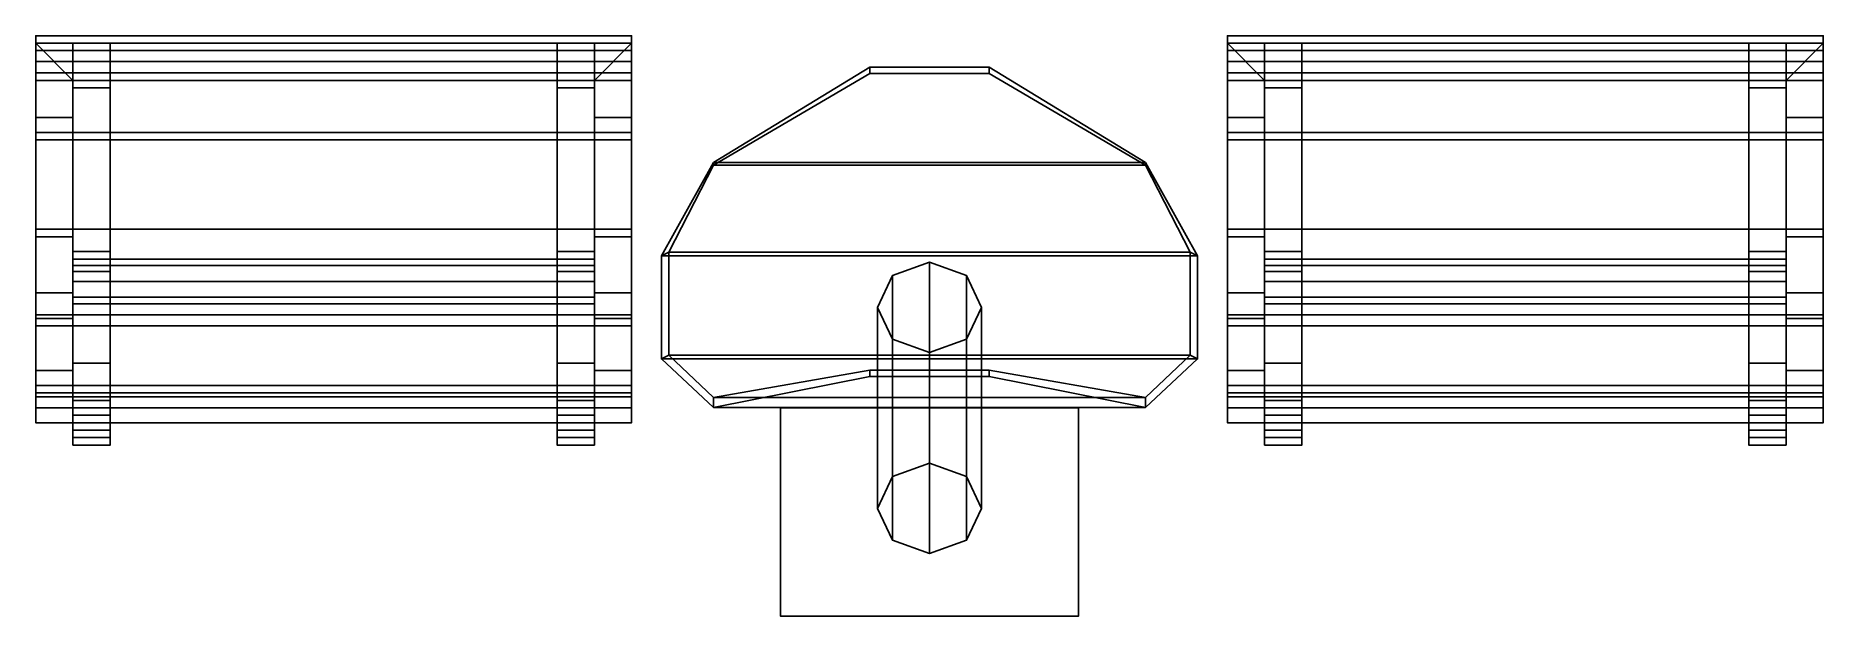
# Model space of a CAD drawing. Extents: x -1.2 to 1.2, y -0.14 to 0.64.
import ezdxf

# ---------------------------------------------------------------- set-up
doc = ezdxf.new("R2010")
doc.units = 0
doc.layers.get('0').update_dxf_attribs({"linetype": 'CONTINUOUS'})

msp = doc.modelspace()

# ---------------------------------------------------------------- linework, layer by layer
for points in [[(-1.2, 0.6052, 0.8), (-1.2, 0.64, 0.93), (-0.4, 0.64, 0.93), (-0.4, 0.6052, 0.8)], [(-1.2, 0.64, 0.93), (-1.2, 0.62, 0.93), (-0.4, 0.62, 0.93), (-0.4, 0.64, 0.93)], [(-1.2, 0.59, 0.815), (-1.2, 0.62, 0.93), (-1.2, 0.64, 0.93), (-1.2, 0.6052, 0.8)], [(-1.15, 0.35, 0.1), (-1.15, 0.3233, 0.1338), (-1.15, 0.57, 0.76), (-1.15, 0.63, 0.8)], [(-1.1, 0.63, 0.8), (-1.1, 0.35, 0.1), (-1.15, 0.35, 0.1), (-1.15, 0.63, 0.8)], [(-1.15, 0.63, 0.8), (-1.15, 0.57, 0.76), (-1.15, 0.63, 0.89)], [(-1.15, 0.63, 0.89), (-1.15, 0.57, 0.76), (-1.1, 0.57, 0.76), (-1.1, 0.63, 0.89)], [(-1.1, 0.63, 0.89), (-1.1, 0.63, 0.8), (-1.15, 0.63, 0.8), (-1.15, 0.63, 0.89)], [(-1.1, 0.57, 0.76), (-1.1, 0.3233, 0.1338), (-1.1, 0.35, 0.1), (-1.1, 0.63, 0.8)], [(-1.1, 0.63, 0.89), (-1.1, 0.57, 0.76), (-1.1, 0.63, 0.8), (-1.1, 0.63, 0.89)], [(-0.45, 0.63, 0.89), (-0.45, 0.63, 0.8), (-0.5, 0.63, 0.8), (-0.5, 0.63, 0.89)], [(-0.5, 0.63, 0.89), (-0.5, 0.57, 0.76), (-0.45, 0.57, 0.76), (-0.45, 0.63, 0.89)], [(-0.5, 0.63, 0.8), (-0.5, 0.57, 0.76), (-0.5, 0.63, 0.89)], [(-0.45, 0.63, 0.8), (-0.45, 0.35, 0.1), (-0.5, 0.35, 0.1), (-0.5, 0.63, 0.8)], [(-0.5, 0.35, 0.1), (-0.5, 0.3233, 0.1338), (-0.5, 0.57, 0.76), (-0.5, 0.63, 0.8)], [(-0.45, 0.63, 0.89), (-0.45, 0.57, 0.76), (-0.45, 0.63, 0.8), (-0.45, 0.63, 0.89)], [(-0.45, 0.57, 0.76), (-0.45, 0.3233, 0.1338), (-0.45, 0.35, 0.1), (-0.45, 0.63, 0.8)], [(-0.4, 0.6052, 0.8), (-0.4, 0.64, 0.93), (-0.4, 0.62, 0.93), (-0.4, 0.59, 0.815)], [(0.4, 0.6052, 0.8), (0.4, 0.64, 0.93), (1.2, 0.64, 0.93), (1.2, 0.6052, 0.8)], [(0.4, 0.64, 0.93), (0.4, 0.62, 0.93), (1.2, 0.62, 0.93), (1.2, 0.64, 0.93)], [(0.4, 0.59, 0.815), (0.4, 0.62, 0.93), (0.4, 0.64, 0.93), (0.4, 0.6052, 0.8)], [(0.45, 0.35, 0.1), (0.45, 0.3233, 0.1338), (0.45, 0.57, 0.76), (0.45, 0.63, 0.8)], [(0.5, 0.63, 0.8), (0.5, 0.35, 0.1), (0.45, 0.35, 0.1), (0.45, 0.63, 0.8)], [(0.45, 0.63, 0.8), (0.45, 0.57, 0.76), (0.45, 0.63, 0.89)], [(0.45, 0.63, 0.89), (0.45, 0.57, 0.76), (0.5, 0.57, 0.76), (0.5, 0.63, 0.89)], [(0.5, 0.63, 0.89), (0.5, 0.63, 0.8), (0.45, 0.63, 0.8), (0.45, 0.63, 0.89)], [(0.5, 0.57, 0.76), (0.5, 0.3233, 0.1338), (0.5, 0.35, 0.1), (0.5, 0.63, 0.8)], [(0.5, 0.63, 0.89), (0.5, 0.57, 0.76), (0.5, 0.63, 0.8), (0.5, 0.63, 0.89)], [(1.15, 0.63, 0.8), (1.15, 0.35, 0.1), (1.1, 0.35, 0.1), (1.1, 0.63, 0.8)], [(1.1, 0.35, 0.1), (1.1, 0.3233, 0.1338), (1.1, 0.57, 0.76), (1.1, 0.63, 0.8)], [(1.15, 0.63, 0.89), (1.15, 0.63, 0.8), (1.1, 0.63, 0.8), (1.1, 0.63, 0.89)], [(1.1, 0.63, 0.8), (1.1, 0.57, 0.76), (1.1, 0.63, 0.89)], [(1.1, 0.63, 0.89), (1.1, 0.57, 0.76), (1.15, 0.57, 0.76), (1.15, 0.63, 0.89)], [(1.15, 0.57, 0.76), (1.15, 0.3233, 0.1338), (1.15, 0.35, 0.1), (1.15, 0.63, 0.8)], [(1.15, 0.63, 0.89), (1.15, 0.57, 0.76), (1.15, 0.63, 0.8), (1.15, 0.63, 0.89)], [(1.2, 0.6052, 0.8), (1.2, 0.64, 0.93), (1.2, 0.62, 0.93), (1.2, 0.59, 0.815)], [(-1.2, 0.62, 0.93), (-1.2, 0.59, 0.815), (-0.4, 0.59, 0.815), (-0.4, 0.62, 0.93)], [(-1.2, 0.51, 0.7048), (-1.2, 0.6052, 0.8), (-0.4, 0.6052, 0.8), (-0.4, 0.51, 0.7048)], [(-1.2, 0.5, 0.7308), (-1.2, 0.59, 0.815), (-1.2, 0.6052, 0.8), (-1.2, 0.51, 0.7048)], [(-0.4, 0.51, 0.7048), (-0.4, 0.6052, 0.8), (-0.4, 0.59, 0.815), (-0.4, 0.5, 0.7308)], [(0.4, 0.62, 0.93), (0.4, 0.59, 0.815), (1.2, 0.59, 0.815), (1.2, 0.62, 0.93)], [(0.4, 0.51, 0.7048), (0.4, 0.6052, 0.8), (1.2, 0.6052, 0.8), (1.2, 0.51, 0.7048)], [(0.4, 0.5, 0.7308), (0.4, 0.59, 0.815), (0.4, 0.6052, 0.8), (0.4, 0.51, 0.7048)], [(1.2, 0.51, 0.7048), (1.2, 0.6052, 0.8), (1.2, 0.59, 0.815), (1.2, 0.5, 0.7308)], [(-1.2, 0.59, 0.815), (-1.2, 0.5, 0.7308), (-0.4, 0.5, 0.7308), (-0.4, 0.59, 0.815)], [(-0.08, 0.5892, 0.7929), (-0.08, 0.5978, 0.7879), (-0.29, 0.4695, 0.6657), (-0.29, 0.4659, 0.6794)], [(-0.29, 0.4695, 0.6657), (-0.08, 0.5978, 0.7879), (0.08, 0.5978, 0.7879), (0.29, 0.4695, 0.6657)], [(0.29, 0.4659, 0.6794), (0.08, 0.5892, 0.7929), (-0.08, 0.5892, 0.7929), (-0.29, 0.4659, 0.6794)], [(0.08, 0.5892, 0.7929), (0.08, 0.5978, 0.7879), (-0.08, 0.5978, 0.7879), (-0.08, 0.5892, 0.7929)], [(0.29, 0.4695, 0.6657), (0.08, 0.5978, 0.7879), (0.08, 0.5892, 0.7929), (0.29, 0.4659, 0.6794)], [(0.4, 0.59, 0.815), (0.4, 0.5, 0.7308), (1.2, 0.5, 0.7308), (1.2, 0.59, 0.815)], [(-1.15, 0.57, 0.76), (-1.15, 0.3233, 0.1338), (-1.1, 0.3233, 0.1338), (-1.1, 0.57, 0.76)], [(-0.5, 0.57, 0.76), (-0.5, 0.3233, 0.1338), (-0.45, 0.3233, 0.1338), (-0.45, 0.57, 0.76)], [(0.45, 0.57, 0.76), (0.45, 0.3233, 0.1338), (0.5, 0.3233, 0.1338), (0.5, 0.57, 0.76)], [(1.1, 0.57, 0.76), (1.1, 0.3233, 0.1338), (1.15, 0.3233, 0.1338), (1.15, 0.57, 0.76)], [(-1.2, 0.38, 0.67), (-1.2, 0.51, 0.7048), (-0.4, 0.51, 0.7048), (-0.4, 0.38, 0.67)], [(-1.2, 0.38, 0.69), (-1.2, 0.5, 0.7308), (-1.2, 0.51, 0.7048), (-1.2, 0.38, 0.67)], [(-0.4, 0.38, 0.67), (-0.4, 0.51, 0.7048), (-0.4, 0.5, 0.7308), (-0.4, 0.38, 0.69)], [(0.4, 0.38, 0.67), (0.4, 0.51, 0.7048), (1.2, 0.51, 0.7048), (1.2, 0.38, 0.67)], [(0.4, 0.38, 0.69), (0.4, 0.5, 0.7308), (0.4, 0.51, 0.7048), (0.4, 0.38, 0.67)], [(1.2, 0.38, 0.67), (1.2, 0.51, 0.7048), (1.2, 0.5, 0.7308), (1.2, 0.38, 0.69)], [(-1.2, 0.5, 0.7308), (-1.2, 0.38, 0.69), (-0.4, 0.38, 0.69), (-0.4, 0.5, 0.7308)], [(0.4, 0.5, 0.7308), (0.4, 0.38, 0.69), (1.2, 0.38, 0.69), (1.2, 0.5, 0.7308)], [(-0.36, 0.3443, 0.6688), (-0.29, 0.4695, 0.6657), (0.29, 0.4695, 0.6657), (0.36, 0.3443, 0.6688)], [(-0.29, 0.4659, 0.6794), (-0.29, 0.4695, 0.6657), (-0.36, 0.3443, 0.6688), (-0.35, 0.3493, 0.6774)], [(0.35, 0.3493, 0.6774), (0.29, 0.4659, 0.6794), (-0.29, 0.4659, 0.6794), (-0.35, 0.3493, 0.6774)], [(0.36, 0.3443, 0.6688), (0.29, 0.4695, 0.6657), (0.29, 0.4659, 0.6794), (0.35, 0.3493, 0.6774)], [(-1.2, 0.38, 0.69), (-1.2, 0.265, 0.72), (-0.4, 0.265, 0.72), (-0.4, 0.38, 0.69)], [(-1.2, 0.25, 0.7048), (-1.2, 0.38, 0.67), (-0.4, 0.38, 0.67), (-0.4, 0.25, 0.7048)], [(-1.2, 0.265, 0.72), (-1.2, 0.38, 0.69), (-1.2, 0.38, 0.67), (-1.2, 0.25, 0.7048)], [(-0.4, 0.25, 0.7048), (-0.4, 0.38, 0.67), (-0.4, 0.38, 0.69), (-0.4, 0.265, 0.72)], [(0.4, 0.38, 0.69), (0.4, 0.265, 0.72), (1.2, 0.265, 0.72), (1.2, 0.38, 0.69)], [(0.4, 0.25, 0.7048), (0.4, 0.38, 0.67), (1.2, 0.38, 0.67), (1.2, 0.25, 0.7048)], [(0.4, 0.265, 0.72), (0.4, 0.38, 0.69), (0.4, 0.38, 0.67), (0.4, 0.25, 0.7048)], [(1.2, 0.25, 0.7048), (1.2, 0.38, 0.67), (1.2, 0.38, 0.69), (1.2, 0.265, 0.72)], [(-1.15, 0.28, 0.1), (-1.15, 0.28, 0.1), (-1.15, 0.3233, 0.1338), (-1.15, 0.35, 0.1)], [(-1.15, 0.34, 0.07), (-1.15, 0.3312, 0.0912), (-0.45, 0.3312, 0.0912), (-0.45, 0.34, 0.07)], [(-1.15, 0.3312, 0.0488), (-1.15, 0.34, 0.07), (-0.45, 0.34, 0.07), (-0.45, 0.3312, 0.0488)], [(-1.1, 0.28, 0.1), (-1.1, 0.28, 0.1), (-1.1, 0.35, 0.1), (-1.1, 0.3233, 0.1338)], [(-0.5, 0.28, 0.1), (-0.5, 0.28, 0.1), (-0.5, 0.3233, 0.1338), (-0.5, 0.35, 0.1)], [(-0.45, 0.28, 0.1), (-0.45, 0.28, 0.1), (-0.45, 0.35, 0.1), (-0.45, 0.3233, 0.1338)], [(-0.35, 0.3493, 0.6774), (-0.36, 0.3443, 0.6688), (-0.36, 0.2057, 0.7488), (-0.35, 0.2107, 0.7574)], [(-0.36, 0.2057, 0.7488), (-0.36, 0.3443, 0.6688), (0.36, 0.3443, 0.6688), (0.36, 0.2057, 0.7488)], [(0.35, 0.2107, 0.7574), (0.35, 0.3493, 0.6774), (-0.35, 0.3493, 0.6774), (-0.35, 0.2107, 0.7574)], [(0.36, 0.2057, 0.7488), (0.36, 0.3443, 0.6688), (0.35, 0.3493, 0.6774), (0.35, 0.2107, 0.7574)], [(0.45, 0.28, 0.1), (0.45, 0.28, 0.1), (0.45, 0.3233, 0.1338), (0.45, 0.35, 0.1)], [(0.45, 0.34, 0.07), (0.45, 0.3312, 0.0912), (1.15, 0.3312, 0.0912), (1.15, 0.34, 0.07)], [(0.45, 0.3312, 0.0488), (0.45, 0.34, 0.07), (1.15, 0.34, 0.07), (1.15, 0.3312, 0.0488)], [(0.5, 0.28, 0.1), (0.5, 0.28, 0.1), (0.5, 0.35, 0.1), (0.5, 0.3233, 0.1338)], [(1.1, 0.28, 0.1), (1.1, 0.28, 0.1), (1.1, 0.3233, 0.1338), (1.1, 0.35, 0.1)], [(1.15, 0.28, 0.1), (1.15, 0.28, 0.1), (1.15, 0.35, 0.1), (1.15, 0.3233, 0.1338)], [(-1.15, 0.3312, 0.0912), (-1.15, 0.31, 0.1), (-0.45, 0.31, 0.1), (-0.45, 0.3312, 0.0912)], [(-1.15, 0.31, 0.04), (-1.15, 0.3312, 0.0488), (-0.45, 0.3312, 0.0488), (-0.45, 0.31, 0.04)], [(-1.1, 0.2, 0.76), (-1.1, 0.3233, 0.1338), (-1.15, 0.3233, 0.1338), (-1.15, 0.2, 0.76)], [(-1.15, 0.3233, 0.1338), (-1.15, 0.28, 0.1), (-1.15, 0.15, 0.76), (-1.15, 0.2, 0.76)], [(-1.1, 0.15, 0.76), (-1.1, 0.28, 0.1), (-1.1, 0.3233, 0.1338), (-1.1, 0.2, 0.76)], [(-0.5, 0.3233, 0.1338), (-0.5, 0.28, 0.1), (-0.5, 0.15, 0.76), (-0.5, 0.2, 0.76)], [(-0.45, 0.2, 0.76), (-0.45, 0.3233, 0.1338), (-0.5, 0.3233, 0.1338), (-0.5, 0.2, 0.76)], [(-0.45, 0.15, 0.76), (-0.45, 0.28, 0.1), (-0.45, 0.3233, 0.1338), (-0.45, 0.2, 0.76)], [(-0.0495, 0.0479, 0.2164), (-0.07, 0.005, 0.2411), (-0.07, 0.275, 0.7088), (-0.0495, 0.3179, 0.684)], [(0, 0.0656, 0.2061), (-0.0495, 0.0479, 0.2164), (-0.0495, 0.3179, 0.684), (0, 0.3356, 0.6738)], [(0.0495, 0.0479, 0.2164), (0, 0.0656, 0.2061), (0, 0.3356, 0.6738), (0.0495, 0.3179, 0.684)], [(0.07, 0.005, 0.2411), (0.0495, 0.0479, 0.2164), (0.0495, 0.3179, 0.684), (0.07, 0.275, 0.7088)], [(0.45, 0.3312, 0.0912), (0.45, 0.31, 0.1), (1.15, 0.31, 0.1), (1.15, 0.3312, 0.0912)], [(0.45, 0.31, 0.04), (0.45, 0.3312, 0.0488), (1.15, 0.3312, 0.0488), (1.15, 0.31, 0.04)], [(0.5, 0.2, 0.76), (0.5, 0.3233, 0.1338), (0.45, 0.3233, 0.1338), (0.45, 0.2, 0.76)], [(0.45, 0.3233, 0.1338), (0.45, 0.28, 0.1), (0.45, 0.15, 0.76), (0.45, 0.2, 0.76)], [(0.5, 0.15, 0.76), (0.5, 0.28, 0.1), (0.5, 0.3233, 0.1338), (0.5, 0.2, 0.76)], [(1.1, 0.3233, 0.1338), (1.1, 0.28, 0.1), (1.1, 0.15, 0.76), (1.1, 0.2, 0.76)], [(1.15, 0.2, 0.76), (1.15, 0.3233, 0.1338), (1.1, 0.3233, 0.1338), (1.1, 0.2, 0.76)], [(1.15, 0.15, 0.76), (1.15, 0.28, 0.1), (1.15, 0.3233, 0.1338), (1.15, 0.2, 0.76)], [(-1.15, 0.31, 0.1), (-1.15, 0.2888, 0.0912), (-0.45, 0.2888, 0.0912), (-0.45, 0.31, 0.1)], [(-1.15, 0.2888, 0.0488), (-1.15, 0.31, 0.04), (-0.45, 0.31, 0.04), (-0.45, 0.2888, 0.0488)], [(-1.15, 0.2888, 0.0912), (-1.15, 0.28, 0.07), (-0.45, 0.28, 0.07), (-0.45, 0.2888, 0.0912)], [(-1.15, 0.28, 0.07), (-1.15, 0.2888, 0.0488), (-0.45, 0.2888, 0.0488), (-0.45, 0.28, 0.07)], [(0.45, 0.31, 0.1), (0.45, 0.2888, 0.0912), (1.15, 0.2888, 0.0912), (1.15, 0.31, 0.1)], [(0.45, 0.2888, 0.0488), (0.45, 0.31, 0.04), (1.15, 0.31, 0.04), (1.15, 0.2888, 0.0488)], [(0.45, 0.2888, 0.0912), (0.45, 0.28, 0.07), (1.15, 0.28, 0.07), (1.15, 0.2888, 0.0912)], [(0.45, 0.28, 0.07), (0.45, 0.2888, 0.0488), (1.15, 0.2888, 0.0488), (1.15, 0.28, 0.07)], [(-1.2, 0.265, 0.72), (-1.2, 0.17, 0.815), (-0.4, 0.17, 0.815), (-0.4, 0.265, 0.72)], [(-1.2, 0.17, 0.815), (-1.2, 0.265, 0.72), (-1.2, 0.25, 0.7048), (-1.2, 0.1548, 0.8)], [(-1.15, 0.15, 0.76), (-1.15, 0.28, 0.1), (-1.1, 0.28, 0.1), (-1.1, 0.15, 0.76)], [(-0.5, 0.15, 0.76), (-0.5, 0.28, 0.1), (-0.45, 0.28, 0.1), (-0.45, 0.15, 0.76)], [(-0.4, 0.1548, 0.8), (-0.4, 0.25, 0.7048), (-0.4, 0.265, 0.72), (-0.4, 0.17, 0.815)], [(-0.07, 0.005, 0.2411), (-0.0495, -0.0379, 0.2659), (-0.0495, 0.2321, 0.7335), (-0.07, 0.275, 0.7088)], [(0.0495, -0.0379, 0.2659), (0.07, 0.005, 0.2411), (0.07, 0.275, 0.7088), (0.0495, 0.2321, 0.7335)], [(0.4, 0.265, 0.72), (0.4, 0.17, 0.815), (1.2, 0.17, 0.815), (1.2, 0.265, 0.72)], [(0.4, 0.17, 0.815), (0.4, 0.265, 0.72), (0.4, 0.25, 0.7048), (0.4, 0.1548, 0.8)], [(0.45, 0.15, 0.76), (0.45, 0.28, 0.1), (0.5, 0.28, 0.1), (0.5, 0.15, 0.76)], [(1.1, 0.15, 0.76), (1.1, 0.28, 0.1), (1.15, 0.28, 0.1), (1.15, 0.15, 0.76)], [(1.2, 0.1548, 0.8), (1.2, 0.25, 0.7048), (1.2, 0.265, 0.72), (1.2, 0.17, 0.815)], [(-1.2, 0.1548, 0.8), (-1.2, 0.25, 0.7048), (-0.4, 0.25, 0.7048), (-0.4, 0.1548, 0.8)], [(0.4, 0.1548, 0.8), (0.4, 0.25, 0.7048), (1.2, 0.25, 0.7048), (1.2, 0.1548, 0.8)], [(-0.0495, -0.0379, 0.2659), (0, -0.0556, 0.2761), (0, 0.2144, 0.7438), (-0.0495, 0.2321, 0.7335)], [(0, -0.0556, 0.2761), (0.0495, -0.0379, 0.2659), (0.0495, 0.2321, 0.7335), (0, 0.2144, 0.7438)], [(-1.15, 0.2, 0.76), (-1.15, 0.15, 0.76), (-1.15, 0.1, 0.85), (-1.15, 0.14, 0.85)], [(-1.1, 0.14, 0.85), (-1.1, 0.2, 0.76), (-1.15, 0.2, 0.76), (-1.15, 0.14, 0.85)], [(-1.1, 0.1, 0.85), (-1.1, 0.15, 0.76), (-1.1, 0.2, 0.76), (-1.1, 0.14, 0.85)], [(-0.45, 0.14, 0.85), (-0.45, 0.2, 0.76), (-0.5, 0.2, 0.76), (-0.5, 0.14, 0.85)], [(-0.5, 0.2, 0.76), (-0.5, 0.15, 0.76), (-0.5, 0.1, 0.85), (-0.5, 0.14, 0.85)], [(-0.45, 0.1, 0.85), (-0.45, 0.15, 0.76), (-0.45, 0.2, 0.76), (-0.45, 0.14, 0.85)], [(-0.36, 0.2057, 0.7488), (-0.29, 0.1405, 0.8557), (-0.29, 0.1541, 0.8594), (-0.35, 0.2107, 0.7574)], [(0.36, 0.2057, 0.7488), (0.29, 0.1405, 0.8557), (-0.29, 0.1405, 0.8557), (-0.36, 0.2057, 0.7488)], [(-0.35, 0.2107, 0.7574), (-0.29, 0.1541, 0.8594), (0.29, 0.1541, 0.8594), (0.35, 0.2107, 0.7574)], [(0.29, 0.1541, 0.8594), (0.29, 0.1405, 0.8557), (0.36, 0.2057, 0.7488), (0.35, 0.2107, 0.7574)], [(0.45, 0.2, 0.76), (0.45, 0.15, 0.76), (0.45, 0.1, 0.85), (0.45, 0.14, 0.85)], [(0.5, 0.14, 0.85), (0.5, 0.2, 0.76), (0.45, 0.2, 0.76), (0.45, 0.14, 0.85)], [(0.5, 0.1, 0.85), (0.5, 0.15, 0.76), (0.5, 0.2, 0.76), (0.5, 0.14, 0.85)], [(1.15, 0.14, 0.85), (1.15, 0.2, 0.76), (1.1, 0.2, 0.76), (1.1, 0.14, 0.85)], [(1.1, 0.2, 0.76), (1.1, 0.15, 0.76), (1.1, 0.1, 0.85), (1.1, 0.14, 0.85)], [(1.15, 0.1, 0.85), (1.15, 0.15, 0.76), (1.15, 0.2, 0.76), (1.15, 0.14, 0.85)], [(-1.2, 0.17, 0.815), (-1.2, 0.14, 0.93), (-0.4, 0.14, 0.93), (-0.4, 0.17, 0.815)], [(-1.2, 0.14, 0.93), (-1.2, 0.17, 0.815), (-1.2, 0.155, 0.7998), (-1.2, 0.12, 0.93)], [(-0.4, 0.12, 0.93), (-0.4, 0.155, 0.7998), (-0.4, 0.17, 0.815), (-0.4, 0.14, 0.93)], [(-0.29, 0.1541, 0.8594), (-0.08, 0.1908, 1.0229), (0.08, 0.1908, 1.0229), (0.29, 0.1541, 0.8594)], [(-0.29, 0.1405, 0.8557), (-0.08, 0.1822, 1.0279), (-0.08, 0.1908, 1.0229), (-0.29, 0.1541, 0.8594)], [(0.29, 0.1405, 0.8557), (0.08, 0.1822, 1.0279), (-0.08, 0.1822, 1.0279), (-0.29, 0.1405, 0.8557)], [(-0.08, 0.1908, 1.0229), (-0.08, 0.1822, 1.0279), (0.08, 0.1822, 1.0279), (0.08, 0.1908, 1.0229)], [(0.08, 0.1908, 1.0229), (0.08, 0.1822, 1.0279), (0.29, 0.1405, 0.8557), (0.29, 0.1541, 0.8594)], [(0.4, 0.17, 0.815), (0.4, 0.14, 0.93), (1.2, 0.14, 0.93), (1.2, 0.17, 0.815)], [(0.4, 0.14, 0.93), (0.4, 0.17, 0.815), (0.4, 0.155, 0.7998), (0.4, 0.12, 0.93)], [(1.2, 0.12, 0.93), (1.2, 0.155, 0.7998), (1.2, 0.17, 0.815), (1.2, 0.14, 0.93)], [(-1.2, 0.14, 0.93), (-1.2, 0.16, 1.01), (-0.4, 0.16, 1.01), (-0.4, 0.14, 0.93)], [(-1.2, 0.16, 1.01), (-1.2, 0.14, 1.01), (-0.4, 0.14, 1.01), (-0.4, 0.16, 1.01)], [(-1.2, 0.16, 1.01), (-1.2, 0.14, 0.93), (-1.2, 0.12, 0.93), (-1.2, 0.14, 1.01)], [(-1.2, 0.12, 0.93), (-1.2, 0.1548, 0.8), (-0.4, 0.1548, 0.8), (-0.4, 0.12, 0.93)], [(-1.15, 0.1, 0.85), (-1.15, 0.15, 0.76), (-1.1, 0.15, 0.76), (-1.1, 0.1, 0.85)], [(-0.5, 0.1, 0.85), (-0.5, 0.15, 0.76), (-0.45, 0.15, 0.76), (-0.45, 0.1, 0.85)], [(-0.4, 0.14, 1.01), (-0.4, 0.12, 0.93), (-0.4, 0.14, 0.93), (-0.4, 0.16, 1.01)], [(0.4, 0.14, 0.93), (0.4, 0.16, 1.01), (1.2, 0.16, 1.01), (1.2, 0.14, 0.93)], [(0.4, 0.16, 1.01), (0.4, 0.14, 1.01), (1.2, 0.14, 1.01), (1.2, 0.16, 1.01)], [(0.4, 0.16, 1.01), (0.4, 0.14, 0.93), (0.4, 0.12, 0.93), (0.4, 0.14, 1.01)], [(0.4, 0.12, 0.93), (0.4, 0.1548, 0.8), (1.2, 0.1548, 0.8), (1.2, 0.12, 0.93)], [(0.45, 0.1, 0.85), (0.45, 0.15, 0.76), (0.5, 0.15, 0.76), (0.5, 0.1, 0.85)], [(1.1, 0.1, 0.85), (1.1, 0.15, 0.76), (1.15, 0.15, 0.76), (1.15, 0.1, 0.85)], [(1.2, 0.14, 1.01), (1.2, 0.12, 0.93), (1.2, 0.14, 0.93), (1.2, 0.16, 1.01)], [(-1.2, 0.14, 1.01), (-1.2, 0.12, 0.93), (-0.4, 0.12, 0.93), (-0.4, 0.14, 1.01)], [(-1.15, 0.14, 0.85), (-1.15, 0.1, 0.85), (-1.15, 0.09, 0.92), (-1.15, 0.13, 0.92)], [(-1.1, 0.13, 0.92), (-1.1, 0.14, 0.85), (-1.15, 0.14, 0.85), (-1.15, 0.13, 0.92)], [(-1.1, 0.14, 1.01), (-1.1, 0.13, 0.97), (-1.15, 0.13, 0.97), (-1.15, 0.14, 1.01)], [(-1.15, 0.13, 0.97), (-1.15, 0.09, 0.99), (-1.15, 0.11, 1.03), (-1.15, 0.14, 1.01)], [(-1.15, 0.14, 1.01), (-1.15, 0.11, 1.03), (-1.1, 0.11, 1.03), (-1.1, 0.14, 1.01)], [(-1.15, 0.13, 0.92), (-1.15, 0.09, 0.92), (-1.15, 0.09, 0.99), (-1.15, 0.13, 0.97)], [(-1.1, 0.13, 0.97), (-1.1, 0.13, 0.92), (-1.15, 0.13, 0.92), (-1.15, 0.13, 0.97)], [(-1.1, 0.09, 0.92), (-1.1, 0.1, 0.85), (-1.1, 0.14, 0.85), (-1.1, 0.13, 0.92)], [(-1.1, 0.11, 1.03), (-1.1, 0.09, 0.99), (-1.1, 0.13, 0.97), (-1.1, 0.14, 1.01)], [(-1.1, 0.09, 0.99), (-1.1, 0.09, 0.92), (-1.1, 0.13, 0.92), (-1.1, 0.13, 0.97)], [(-0.5, 0.14, 1.01), (-0.5, 0.11, 1.03), (-0.45, 0.11, 1.03), (-0.45, 0.14, 1.01)], [(-0.5, 0.13, 0.97), (-0.5, 0.09, 0.99), (-0.5, 0.11, 1.03), (-0.5, 0.14, 1.01)], [(-0.45, 0.14, 1.01), (-0.45, 0.13, 0.97), (-0.5, 0.13, 0.97), (-0.5, 0.14, 1.01)], [(-0.45, 0.13, 0.92), (-0.45, 0.14, 0.85), (-0.5, 0.14, 0.85), (-0.5, 0.13, 0.92)], [(-0.5, 0.14, 0.85), (-0.5, 0.1, 0.85), (-0.5, 0.09, 0.92), (-0.5, 0.13, 0.92)], [(-0.45, 0.13, 0.97), (-0.45, 0.13, 0.92), (-0.5, 0.13, 0.92), (-0.5, 0.13, 0.97)], [(-0.5, 0.13, 0.92), (-0.5, 0.09, 0.92), (-0.5, 0.09, 0.99), (-0.5, 0.13, 0.97)], [(-0.45, 0.11, 1.03), (-0.45, 0.09, 0.99), (-0.45, 0.13, 0.97), (-0.45, 0.14, 1.01)], [(-0.45, 0.09, 0.92), (-0.45, 0.1, 0.85), (-0.45, 0.14, 0.85), (-0.45, 0.13, 0.92)], [(-0.45, 0.09, 0.99), (-0.45, 0.09, 0.92), (-0.45, 0.13, 0.92), (-0.45, 0.13, 0.97)], [(0.2, -0.14, 0.2), (0.2, 0.14, 0.2), (-0.2, 0.14, 0.2), (-0.2, -0.14, 0.2)], [(0.2, 0.14, 0.2), (0.2, 0.14), (-0.2, 0.14), (-0.2, 0.14, 0.2)], [(-0.2, 0.14, 0.2), (-0.2, 0.14), (-0.2, -0.14), (-0.2, -0.14, 0.2)], [(0.2, -0.14), (0.2, 0.14), (0.2, 0.14, 0.2), (0.2, -0.14, 0.2)], [(0.4, 0.14, 1.01), (0.4, 0.12, 0.93), (1.2, 0.12, 0.93), (1.2, 0.14, 1.01)], [(0.45, 0.14, 0.85), (0.45, 0.1, 0.85), (0.45, 0.09, 0.92), (0.45, 0.13, 0.92)], [(0.5, 0.13, 0.92), (0.5, 0.14, 0.85), (0.45, 0.14, 0.85), (0.45, 0.13, 0.92)], [(0.5, 0.14, 1.01), (0.5, 0.13, 0.97), (0.45, 0.13, 0.97), (0.45, 0.14, 1.01)], [(0.45, 0.13, 0.97), (0.45, 0.09, 0.99), (0.45, 0.11, 1.03), (0.45, 0.14, 1.01)], [(0.45, 0.14, 1.01), (0.45, 0.11, 1.03), (0.5, 0.11, 1.03), (0.5, 0.14, 1.01)], [(0.45, 0.13, 0.92), (0.45, 0.09, 0.92), (0.45, 0.09, 0.99), (0.45, 0.13, 0.97)], [(0.5, 0.13, 0.97), (0.5, 0.13, 0.92), (0.45, 0.13, 0.92), (0.45, 0.13, 0.97)], [(0.5, 0.09, 0.92), (0.5, 0.1, 0.85), (0.5, 0.14, 0.85), (0.5, 0.13, 0.92)], [(0.5, 0.11, 1.03), (0.5, 0.09, 0.99), (0.5, 0.13, 0.97), (0.5, 0.14, 1.01)], [(0.5, 0.09, 0.99), (0.5, 0.09, 0.92), (0.5, 0.13, 0.92), (0.5, 0.13, 0.97)], [(1.15, 0.13, 0.92), (1.15, 0.14, 0.85), (1.1, 0.14, 0.85), (1.1, 0.13, 0.92)], [(1.1, 0.14, 0.85), (1.1, 0.1, 0.85), (1.1, 0.09, 0.92), (1.1, 0.13, 0.92)], [(1.15, 0.14, 1.01), (1.15, 0.13, 0.97), (1.1, 0.13, 0.97), (1.1, 0.14, 1.01)], [(1.1, 0.13, 0.97), (1.1, 0.09, 0.99), (1.1, 0.11, 1.03), (1.1, 0.14, 1.01)], [(1.1, 0.14, 1.01), (1.1, 0.11, 1.03), (1.15, 0.11, 1.03), (1.15, 0.14, 1.01)], [(1.1, 0.13, 0.92), (1.1, 0.09, 0.92), (1.1, 0.09, 0.99), (1.1, 0.13, 0.97)], [(1.15, 0.13, 0.97), (1.15, 0.13, 0.92), (1.1, 0.13, 0.92), (1.1, 0.13, 0.97)], [(1.15, 0.09, 0.92), (1.15, 0.1, 0.85), (1.15, 0.14, 0.85), (1.15, 0.13, 0.92)], [(1.15, 0.11, 1.03), (1.15, 0.09, 0.99), (1.15, 0.13, 0.97), (1.15, 0.14, 1.01)], [(1.15, 0.09, 0.99), (1.15, 0.09, 0.92), (1.15, 0.13, 0.92), (1.15, 0.13, 0.97)], [(-1.15, 0.11, 1.03), (-1.15, 0.09, 0.99), (-1.1, 0.09, 0.99), (-1.1, 0.11, 1.03)], [(-1.15, 0.09, 0.92), (-1.15, 0.1, 0.85), (-1.1, 0.1, 0.85), (-1.1, 0.09, 0.92)], [(-0.5, 0.11, 1.03), (-0.5, 0.09, 0.99), (-0.45, 0.09, 0.99), (-0.45, 0.11, 1.03)], [(-0.5, 0.09, 0.92), (-0.5, 0.1, 0.85), (-0.45, 0.1, 0.85), (-0.45, 0.09, 0.92)], [(0.45, 0.11, 1.03), (0.45, 0.09, 0.99), (0.5, 0.09, 0.99), (0.5, 0.11, 1.03)], [(0.45, 0.09, 0.92), (0.45, 0.1, 0.85), (0.5, 0.1, 0.85), (0.5, 0.09, 0.92)], [(1.1, 0.11, 1.03), (1.1, 0.09, 0.99), (1.15, 0.09, 0.99), (1.15, 0.11, 1.03)], [(1.1, 0.09, 0.92), (1.1, 0.1, 0.85), (1.15, 0.1, 0.85), (1.15, 0.09, 0.92)], [(-1.15, 0.09, 0.99), (-1.15, 0.09, 0.92), (-1.1, 0.09, 0.92), (-1.1, 0.09, 0.99)], [(-0.5, 0.09, 0.99), (-0.5, 0.09, 0.92), (-0.45, 0.09, 0.92), (-0.45, 0.09, 0.99)], [(0.45, 0.09, 0.99), (0.45, 0.09, 0.92), (0.5, 0.09, 0.92), (0.5, 0.09, 0.99)], [(1.1, 0.09, 0.99), (1.1, 0.09, 0.92), (1.15, 0.09, 0.92), (1.15, 0.09, 0.99)], [(-0.2, -0.14, 0.2), (-0.2, -0.14), (0.2, -0.14), (0.2, -0.14, 0.2)]]:
    msp.add_3dface(points)
at = {"color": 3}
for points in [[(-1.15, 0.19, 0.56), (-1.15, 0.58, 0.56), (-1.2, 0.63, 0.56), (-1.2, 0.19, 0.56)], [(-0.4, 0.63, 0.56), (-1.2, 0.63, 0.56), (-1.15, 0.58, 0.56), (-0.45, 0.58, 0.56)], [(-1.15, 0.63, 0.52), (-1.15, 0.63, 0.01), (-1.2, 0.63, 0.01), (-1.2, 0.63, 0.56)], [(-0.45, 0.63, 0.52), (-1.15, 0.63, 0.52), (-1.2, 0.63, 0.56), (-0.4, 0.63, 0.56)], [(-1.15, 0.63, 0.01), (-1.15, 0.26, 0.01), (-1.2, 0.26, 0.01), (-1.2, 0.63, 0.01)], [(-1.2, 0.26, 0.01), (-1.2, 0.3, 0.05), (-1.2, 0.58, 0.05), (-1.2, 0.63, 0.01)], [(-1.2, 0.63, 0.01), (-1.2, 0.58, 0.05), (-1.2, 0.58, 0.52), (-1.2, 0.63, 0.56)], [(-1.2, 0.63, 0.56), (-1.2, 0.58, 0.52), (-1.2, 0.25, 0.52), (-1.2, 0.19, 0.56)], [(-1.15, 0.58, 0.52), (-1.15, 0.58, 0.05), (-1.15, 0.63, 0.01), (-1.15, 0.63, 0.52)], [(-0.45, 0.58, 0.52), (-1.15, 0.58, 0.52), (-1.15, 0.63, 0.52), (-0.45, 0.63, 0.52)], [(-1.15, 0.58, 0.05), (-1.15, 0.3, 0.05), (-1.15, 0.26, 0.01), (-1.15, 0.63, 0.01)], [(-0.4, 0.63, 0.56), (-0.4, 0.63, 0.01), (-0.45, 0.63, 0.01), (-0.45, 0.63, 0.52)], [(-0.4, 0.19, 0.56), (-0.4, 0.63, 0.56), (-0.45, 0.58, 0.56), (-0.45, 0.19, 0.56)], [(-0.45, 0.63, 0.01), (-0.45, 0.58, 0.05), (-0.45, 0.58, 0.52), (-0.45, 0.63, 0.52)], [(-0.45, 0.26, 0.01), (-0.45, 0.3, 0.05), (-0.45, 0.58, 0.05), (-0.45, 0.63, 0.01)], [(-0.4, 0.63, 0.01), (-0.4, 0.26, 0.01), (-0.45, 0.26, 0.01), (-0.45, 0.63, 0.01)], [(-0.4, 0.25, 0.52), (-0.4, 0.58, 0.52), (-0.4, 0.63, 0.56), (-0.4, 0.19, 0.56)], [(-0.4, 0.58, 0.52), (-0.4, 0.58, 0.05), (-0.4, 0.63, 0.01), (-0.4, 0.63, 0.56)], [(-0.4, 0.58, 0.05), (-0.4, 0.3, 0.05), (-0.4, 0.26, 0.01), (-0.4, 0.63, 0.01)], [(0.4, 0.63, 0.56), (0.4, 0.58, 0.52), (0.4, 0.25, 0.52), (0.4, 0.19, 0.56)], [(0.45, 0.19, 0.56), (0.45, 0.58, 0.56), (0.4, 0.63, 0.56), (0.4, 0.19, 0.56)], [(0.4, 0.63, 0.01), (0.4, 0.58, 0.05), (0.4, 0.58, 0.52), (0.4, 0.63, 0.56)], [(0.45, 0.63, 0.52), (0.45, 0.63, 0.01), (0.4, 0.63, 0.01), (0.4, 0.63, 0.56)], [(0.4, 0.26, 0.01), (0.4, 0.3, 0.05), (0.4, 0.58, 0.05), (0.4, 0.63, 0.01)], [(0.45, 0.63, 0.01), (0.45, 0.26, 0.01), (0.4, 0.26, 0.01), (0.4, 0.63, 0.01)], [(1.15, 0.63, 0.52), (0.45, 0.63, 0.52), (0.4, 0.63, 0.56), (1.2, 0.63, 0.56)], [(1.2, 0.63, 0.56), (0.4, 0.63, 0.56), (0.45, 0.58, 0.56), (1.15, 0.58, 0.56)], [(0.45, 0.58, 0.52), (0.45, 0.58, 0.05), (0.45, 0.63, 0.01), (0.45, 0.63, 0.52)], [(0.45, 0.58, 0.05), (0.45, 0.3, 0.05), (0.45, 0.26, 0.01), (0.45, 0.63, 0.01)], [(1.15, 0.58, 0.52), (0.45, 0.58, 0.52), (0.45, 0.63, 0.52), (1.15, 0.63, 0.52)], [(1.15, 0.63, 0.01), (1.15, 0.58, 0.05), (1.15, 0.58, 0.52), (1.15, 0.63, 0.52)], [(1.2, 0.63, 0.56), (1.2, 0.63, 0.01), (1.15, 0.63, 0.01), (1.15, 0.63, 0.52)], [(1.2, 0.19, 0.56), (1.2, 0.63, 0.56), (1.15, 0.58, 0.56), (1.15, 0.19, 0.56)], [(1.15, 0.26, 0.01), (1.15, 0.3, 0.05), (1.15, 0.58, 0.05), (1.15, 0.63, 0.01)], [(1.2, 0.63, 0.01), (1.2, 0.26, 0.01), (1.15, 0.26, 0.01), (1.15, 0.63, 0.01)], [(1.2, 0.58, 0.52), (1.2, 0.58, 0.05), (1.2, 0.63, 0.01), (1.2, 0.63, 0.56)], [(1.2, 0.25, 0.52), (1.2, 0.58, 0.52), (1.2, 0.63, 0.56), (1.2, 0.19, 0.56)], [(1.2, 0.58, 0.05), (1.2, 0.3, 0.05), (1.2, 0.26, 0.01), (1.2, 0.63, 0.01)], [(-1.15, 0.25, 0.52), (-1.15, 0.58, 0.05), (-1.2, 0.58, 0.05), (-1.2, 0.25, 0.52)], [(-1.2, 0.58, 0.52), (-1.2, 0.58, 0.05), (-1.15, 0.58, 0.05), (-1.15, 0.58, 0.52)], [(-1.2, 0.25, 0.52), (-1.2, 0.58, 0.52), (-1.15, 0.58, 0.52), (-1.15, 0.25, 0.52)], [(-1.2, 0.58, 0.05), (-1.2, 0.53, 0.05), (-1.2, 0.26, 0.4261), (-1.2, 0.25, 0.52)], [(-1.15, 0.25, 0.52), (-1.15, 0.58, 0.52), (-1.15, 0.58, 0.56), (-1.15, 0.19, 0.56)], [(-1.15, 0.58, 0.56), (-1.15, 0.58, 0.52), (-0.45, 0.58, 0.52), (-0.45, 0.58, 0.56)], [(-1.15, 0.26, 0.4261), (-1.15, 0.53, 0.05), (-1.15, 0.58, 0.05), (-1.15, 0.25, 0.52)], [(-0.45, 0.58, 0.56), (-0.45, 0.58, 0.52), (-0.45, 0.25, 0.52), (-0.45, 0.19, 0.56)], [(-0.45, 0.58, 0.05), (-0.45, 0.53, 0.05), (-0.45, 0.26, 0.4261), (-0.45, 0.25, 0.52)], [(-0.45, 0.25, 0.52), (-0.45, 0.58, 0.52), (-0.4, 0.58, 0.52), (-0.4, 0.25, 0.52)], [(-0.45, 0.58, 0.52), (-0.45, 0.58, 0.05), (-0.4, 0.58, 0.05), (-0.4, 0.58, 0.52)], [(-0.4, 0.25, 0.52), (-0.4, 0.58, 0.05), (-0.45, 0.58, 0.05), (-0.45, 0.25, 0.52)], [(-0.4, 0.26, 0.4261), (-0.4, 0.53, 0.05), (-0.4, 0.58, 0.05), (-0.4, 0.25, 0.52)], [(0.4, 0.58, 0.05), (0.4, 0.53, 0.05), (0.4, 0.26, 0.4261), (0.4, 0.25, 0.52)], [(0.4, 0.25, 0.52), (0.4, 0.58, 0.52), (0.45, 0.58, 0.52), (0.45, 0.25, 0.52)], [(0.4, 0.58, 0.52), (0.4, 0.58, 0.05), (0.45, 0.58, 0.05), (0.45, 0.58, 0.52)], [(0.45, 0.25, 0.52), (0.45, 0.58, 0.05), (0.4, 0.58, 0.05), (0.4, 0.25, 0.52)], [(0.45, 0.26, 0.4261), (0.45, 0.53, 0.05), (0.45, 0.58, 0.05), (0.45, 0.25, 0.52)], [(0.45, 0.25, 0.52), (0.45, 0.58, 0.52), (0.45, 0.58, 0.56), (0.45, 0.19, 0.56)], [(0.45, 0.58, 0.56), (0.45, 0.58, 0.52), (1.15, 0.58, 0.52), (1.15, 0.58, 0.56)], [(1.15, 0.58, 0.52), (1.15, 0.58, 0.05), (1.2, 0.58, 0.05), (1.2, 0.58, 0.52)], [(1.15, 0.25, 0.52), (1.15, 0.58, 0.52), (1.2, 0.58, 0.52), (1.2, 0.25, 0.52)], [(1.15, 0.58, 0.56), (1.15, 0.58, 0.52), (1.15, 0.25, 0.52), (1.15, 0.19, 0.56)], [(1.2, 0.25, 0.52), (1.2, 0.58, 0.05), (1.15, 0.58, 0.05), (1.15, 0.25, 0.52)], [(1.15, 0.58, 0.05), (1.15, 0.53, 0.05), (1.15, 0.26, 0.4261), (1.15, 0.25, 0.52)], [(1.2, 0.26, 0.4261), (1.2, 0.53, 0.05), (1.2, 0.58, 0.05), (1.2, 0.25, 0.52)], [(-1.2, 0.53, 0.05), (-1.2, 0.37, 0.05), (-1.15, 0.37, 0.05), (-1.15, 0.53, 0.05)], [(-1.2, 0.26, 0.4261), (-1.2, 0.53, 0.05), (-1.15, 0.53, 0.05), (-1.15, 0.26, 0.4261)], [(-0.45, 0.26, 0.4261), (-0.45, 0.53, 0.05), (-0.4, 0.53, 0.05), (-0.4, 0.26, 0.4261)], [(-0.45, 0.53, 0.05), (-0.45, 0.37, 0.05), (-0.4, 0.37, 0.05), (-0.4, 0.53, 0.05)], [(0.4, 0.26, 0.4261), (0.4, 0.53, 0.05), (0.45, 0.53, 0.05), (0.45, 0.26, 0.4261)], [(0.4, 0.53, 0.05), (0.4, 0.37, 0.05), (0.45, 0.37, 0.05), (0.45, 0.53, 0.05)], [(1.15, 0.53, 0.05), (1.15, 0.37, 0.05), (1.2, 0.37, 0.05), (1.2, 0.53, 0.05)], [(1.15, 0.26, 0.4261), (1.15, 0.53, 0.05), (1.2, 0.53, 0.05), (1.2, 0.26, 0.4261)], [(-1.2, 0.37, 0.05), (-1.2, 0.37, 0.1), (-1.15, 0.37, 0.1), (-1.15, 0.37, 0.05)], [(-1.2, 0.3, 0.05), (-1.2, 0.2947, 0.1), (-1.2, 0.37, 0.1), (-1.2, 0.37, 0.05)], [(-1.2, 0.37, 0.1), (-1.2, 0.2947, 0.1), (-1.15, 0.2947, 0.1), (-1.15, 0.37, 0.1)], [(-1.15, 0.37, 0.1), (-1.15, 0.2947, 0.1), (-1.15, 0.3, 0.05), (-1.15, 0.37, 0.05)], [(-0.45, 0.37, 0.1), (-0.45, 0.2947, 0.1), (-0.4, 0.2947, 0.1), (-0.4, 0.37, 0.1)], [(-0.45, 0.3, 0.05), (-0.45, 0.2947, 0.1), (-0.45, 0.37, 0.1), (-0.45, 0.37, 0.05)], [(-0.45, 0.37, 0.05), (-0.45, 0.37, 0.1), (-0.4, 0.37, 0.1), (-0.4, 0.37, 0.05)], [(-0.4, 0.37, 0.1), (-0.4, 0.2947, 0.1), (-0.4, 0.3, 0.05), (-0.4, 0.37, 0.05)], [(0.4, 0.37, 0.1), (0.4, 0.2947, 0.1), (0.45, 0.2947, 0.1), (0.45, 0.37, 0.1)], [(0.4, 0.3, 0.05), (0.4, 0.2947, 0.1), (0.4, 0.37, 0.1), (0.4, 0.37, 0.05)], [(0.4, 0.37, 0.05), (0.4, 0.37, 0.1), (0.45, 0.37, 0.1), (0.45, 0.37, 0.05)], [(0.45, 0.37, 0.1), (0.45, 0.2947, 0.1), (0.45, 0.3, 0.05), (0.45, 0.37, 0.05)], [(1.15, 0.37, 0.1), (1.15, 0.2947, 0.1), (1.2, 0.2947, 0.1), (1.2, 0.37, 0.1)], [(1.15, 0.3, 0.05), (1.15, 0.2947, 0.1), (1.15, 0.37, 0.1), (1.15, 0.37, 0.05)], [(1.15, 0.37, 0.05), (1.15, 0.37, 0.1), (1.2, 0.37, 0.1), (1.2, 0.37, 0.05)], [(1.2, 0.37, 0.1), (1.2, 0.2947, 0.1), (1.2, 0.3, 0.05), (1.2, 0.37, 0.05)], [(-1.2, 0.19, 0.56), (-1.2, 0.25, 0.52), (-1.2, 0.3, 0.05), (-1.2, 0.26, 0.01)], [(-1.2, 0.2947, 0.1), (-1.2, 0.26, 0.4261), (-1.15, 0.26, 0.4261), (-1.15, 0.2947, 0.1)], [(-1.15, 0.3, 0.05), (-1.15, 0.25, 0.52), (-1.15, 0.19, 0.56), (-1.15, 0.26, 0.01)], [(-0.45, 0.19, 0.56), (-0.45, 0.25, 0.52), (-0.45, 0.3, 0.05), (-0.45, 0.26, 0.01)], [(-0.45, 0.2947, 0.1), (-0.45, 0.26, 0.4261), (-0.4, 0.26, 0.4261), (-0.4, 0.2947, 0.1)], [(-0.4, 0.3, 0.05), (-0.4, 0.25, 0.52), (-0.4, 0.19, 0.56), (-0.4, 0.26, 0.01)], [(0.4, 0.19, 0.56), (0.4, 0.25, 0.52), (0.4, 0.3, 0.05), (0.4, 0.26, 0.01)], [(0.4, 0.2947, 0.1), (0.4, 0.26, 0.4261), (0.45, 0.26, 0.4261), (0.45, 0.2947, 0.1)], [(0.45, 0.3, 0.05), (0.45, 0.25, 0.52), (0.45, 0.19, 0.56), (0.45, 0.26, 0.01)], [(1.15, 0.19, 0.56), (1.15, 0.25, 0.52), (1.15, 0.3, 0.05), (1.15, 0.26, 0.01)], [(1.15, 0.2947, 0.1), (1.15, 0.26, 0.4261), (1.2, 0.26, 0.4261), (1.2, 0.2947, 0.1)], [(1.2, 0.3, 0.05), (1.2, 0.25, 0.52), (1.2, 0.19, 0.56), (1.2, 0.26, 0.01)], [(-1.15, 0.26, 0.01), (-1.15, 0.19, 0.56), (-1.2, 0.19, 0.56), (-1.2, 0.26, 0.01)], [(-0.4, 0.26, 0.01), (-0.4, 0.19, 0.56), (-0.45, 0.19, 0.56), (-0.45, 0.26, 0.01)], [(0.45, 0.26, 0.01), (0.45, 0.19, 0.56), (0.4, 0.19, 0.56), (0.4, 0.26, 0.01)], [(1.2, 0.26, 0.01), (1.2, 0.19, 0.56), (1.15, 0.19, 0.56), (1.15, 0.26, 0.01)]]:
    msp.add_3dface(points, dxfattribs=at)

doc.saveas('drawing.dxf')
